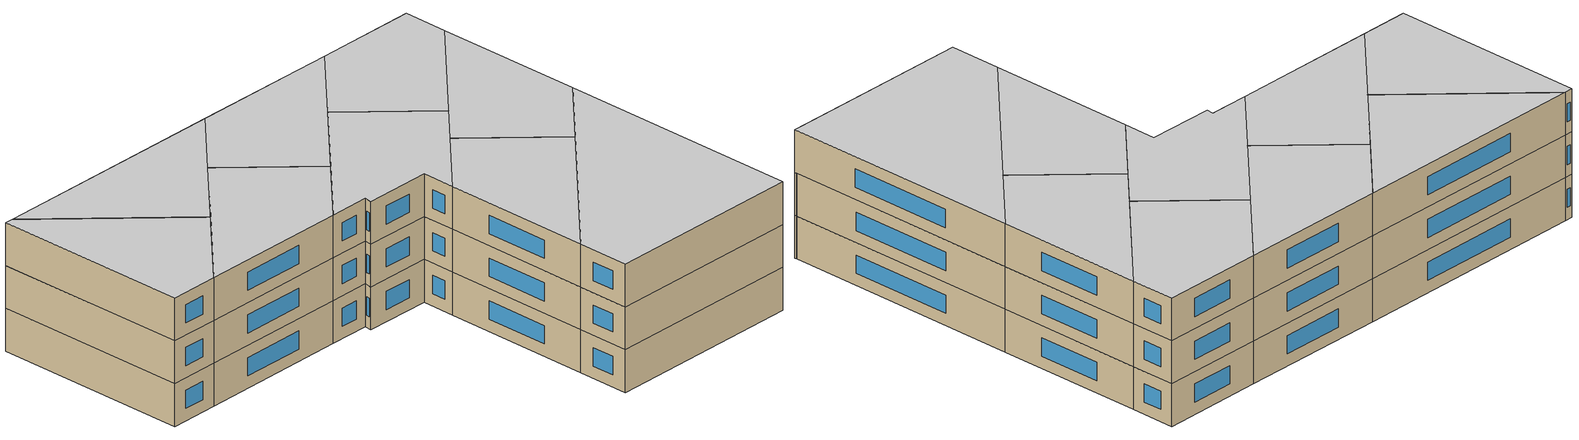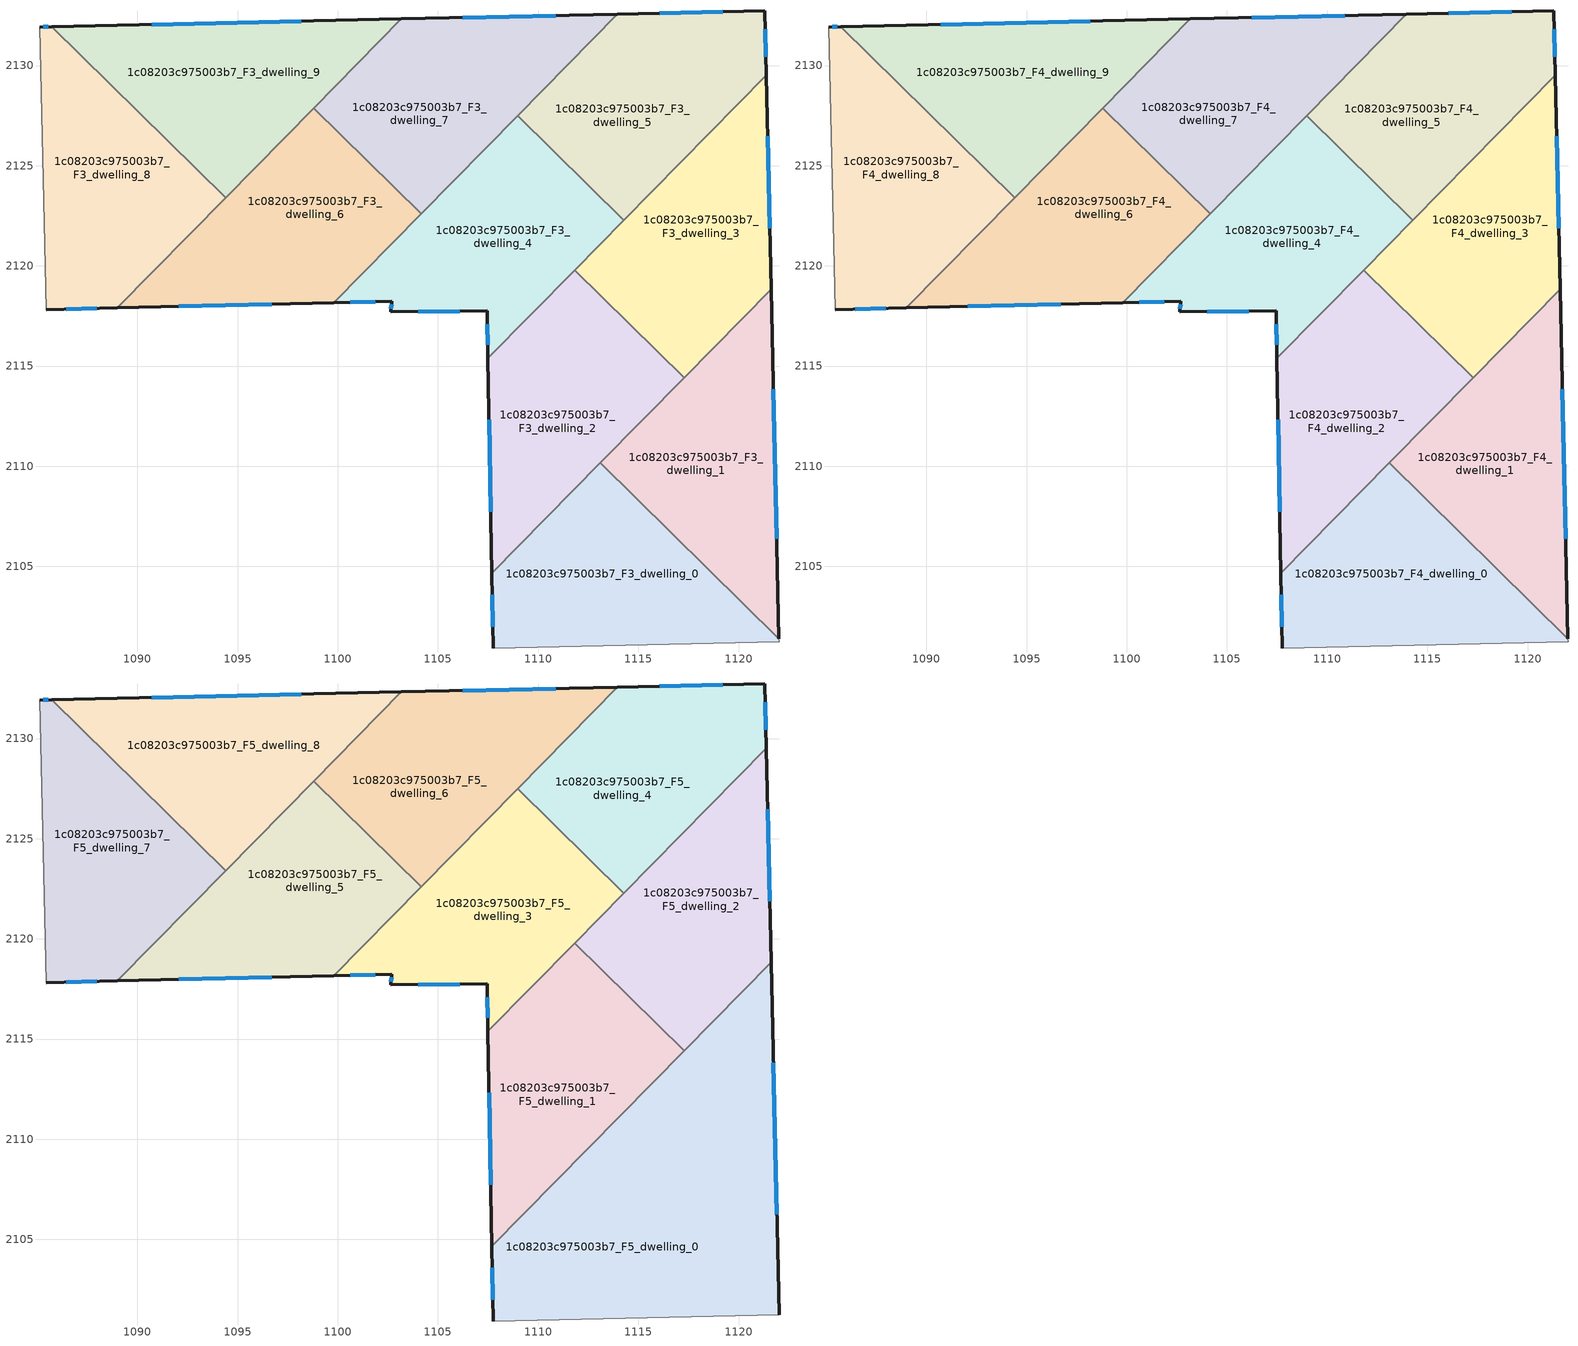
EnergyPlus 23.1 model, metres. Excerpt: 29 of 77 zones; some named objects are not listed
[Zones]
1c08203c975003b7_F3_dwelling_0
 floor to 1c08203c975003b7_F2_dwelling_0 (EU_floor_Construction): 1122.02,2101.4 1122.02,2101.24 1107.77,2100.92 1107.7,2104.67 1113.1,2110.17 z9
 wall outside (EU_wall_Construction): 1107.7,2104.67 1107.77,2100.92 z9:12
 wall adiabatic (EU_wall_Construction): 1107.77,2100.92 1122.02,2101.24 1122.02,2101.4 z9:12
 wall to 1c08203c975003b7_F3_dwelling_1 (EU_wall_Construction): 1122.02,2101.4 1113.1,2110.17 z9:12
 wall to 1c08203c975003b7_F3_dwelling_2 (EU_wall_Construction): 1113.1,2110.17 1107.7,2104.67 z9:12
 window (EU_Window_Construction): 1107.71,2103.6 1107.74,2101.99 z9.86:11.14
1c08203c975003b7_F3_dwelling_1
 floor to 1c08203c975003b7_F2_dwelling_1 (EU_floor_Construction): 1121.63,2118.83 1122.02,2101.4 1113.1,2110.17 z9
 wall outside (EU_wall_Construction): 1122.02,2101.4 1121.63,2118.83 z9:12
 wall to 1c08203c975003b7_F3_dwelling_3 (EU_wall_Construction): 1121.63,2118.83 1117.28,2114.41 z9:12
 wall to 1c08203c975003b7_F3_dwelling_2 (EU_wall_Construction): 1117.28,2114.41 1113.1,2110.16 z9:12
 window (EU_Window_Construction): 1121.91,2106.38 1121.74,2113.85 z9.86:11.14
1c08203c975003b7_F3_dwelling_2
 floor to 1c08203c975003b7_F2_dwelling_2 (EU_floor_Construction): 1117.28,2114.41 1107.7,2104.67 1107.5,2115.39 1111.82,2119.79 z9
 wall outside (EU_wall_Construction): 1107.5,2115.39 1107.7,2104.67 z9:12
 wall to 1c08203c975003b7_F3_dwelling_3 (EU_wall_Construction): 1117.28,2114.41 1111.82,2119.79 z9:12
 wall to 1c08203c975003b7_F3_dwelling_4 (EU_wall_Construction): 1111.82,2119.79 1107.5,2115.39 z9:12
 window (EU_Window_Construction): 1107.55,2112.32 1107.64,2107.73 z9.86:11.14
1c08203c975003b7_F3_dwelling_3
 floor to 1c08203c975003b7_F2_dwelling_3 (EU_floor_Construction): 1121.39,2129.51 1121.63,2118.83 1117.28,2114.41 1111.82,2119.79 z9
 wall outside (EU_wall_Construction): 1121.63,2118.83 1121.39,2129.51 z9:12
 wall to 1c08203c975003b7_F3_dwelling_5 (EU_wall_Construction): 1121.39,2129.51 1114.28,2122.28 z9:12
 wall to 1c08203c975003b7_F3_dwelling_4 (EU_wall_Construction): 1114.28,2122.28 1111.82,2119.79 z9:12
 window (EU_Window_Construction): 1121.56,2121.88 1121.46,2126.46 z9.86:11.14
1c08203c975003b7_F3_dwelling_4
 floor to 1c08203c975003b7_F2_dwelling_4 (EU_floor_Construction): 1114.28,2122.28 1107.5,2115.39 1107.45,2117.77 1102.63,2117.7 1102.7,2118.23 1099.79,2118.16 1108.97,2127.5 z9
 wall outside (EU_wall_Construction): 1099.79,2118.16 1102.7,2118.23 1102.63,2117.7 1107.45,2117.77 1107.5,2115.39 z9:12
 wall to 1c08203c975003b7_F3_dwelling_5 (EU_wall_Construction): 1114.28,2122.28 1108.97,2127.5 z9:12
 wall to 1c08203c975003b7_F3_dwelling_7 (EU_wall_Construction): 1108.97,2127.5 1104.15,2122.6 z9:12
 wall to 1c08203c975003b7_F3_dwelling_6 (EU_wall_Construction): 1104.15,2122.6 1099.79,2118.16 z9:12
 window (EU_Window_Construction): 1107.46,2117.09 1107.48,2116.07 / 1104.01,2117.72 1106.08,2117.75 / 1102.68,2118.08 1102.65,2117.85 / 1100.62,2118.18 1101.87,2118.21 z9.86:11.14
1c08203c975003b7_F3_dwelling_5
 floor to 1c08203c975003b7_F2_dwelling_5 (EU_floor_Construction): 1121.32,2132.72 1121.39,2129.51 1114.28,2122.28 1108.97,2127.5 1113.95,2132.56 z9
 wall outside (EU_wall_Construction): 1121.39,2129.51 1121.32,2132.72 1113.95,2132.56 z9:12
 wall to 1c08203c975003b7_F3_dwelling_7 (EU_wall_Construction): 1113.95,2132.56 1108.97,2127.5 z9:12
 window (EU_Window_Construction): 1119.22,2132.68 1116.06,2132.61 / 1121.37,2130.43 1121.34,2131.81 z9.86:11.14
1c08203c975003b7_F3_dwelling_6
 floor to 1c08203c975003b7_F2_dwelling_6 (EU_floor_Construction): 1104.16,2122.6 1099.79,2118.16 1088.98,2117.91 1098.79,2127.88 z9
 wall outside (EU_wall_Construction): 1088.98,2117.91 1099.79,2118.16 z9:12
 wall to 1c08203c975003b7_F3_dwelling_7 (EU_wall_Construction): 1104.16,2122.6 1098.79,2127.88 z9:12
 wall to 1c08203c975003b7_F3_dwelling_8 (EU_wall_Construction): 1094.4,2123.41 1088.98,2117.91 z9:12
 wall to 1c08203c975003b7_F3_dwelling_9 (EU_wall_Construction): 1098.79,2127.88 1094.4,2123.41 z9:12
 window (EU_Window_Construction): 1092.07,2117.98 1096.7,2118.09 z9.86:11.14
1c08203c975003b7_F3_dwelling_7
 floor to 1c08203c975003b7_F2_dwelling_7 (EU_floor_Construction): 1113.95,2132.56 1104.16,2122.6 1098.79,2127.88 1103.16,2132.32 z9
 wall outside (EU_wall_Construction): 1113.95,2132.56 1103.16,2132.32 z9:12
 wall to 1c08203c975003b7_F3_dwelling_9 (EU_wall_Construction): 1103.16,2132.32 1098.79,2127.88 z9:12
 window (EU_Window_Construction): 1110.87,2132.49 1106.25,2132.39 z9.86:11.14
1c08203c975003b7_F3_dwelling_8
 floor to 1c08203c975003b7_F2_dwelling_8 (EU_floor_Construction): 1094.4,2123.41 1088.98,2117.91 1085.45,2117.82 1085.14,2131.92 1085.73,2131.93 z9
 wall outside (EU_wall_Construction): 1085.45,2117.82 1088.98,2117.91 / 1085.73,2131.93 1085.14,2131.92 z9:12
 wall adiabatic (EU_wall_Construction): 1085.14,2131.92 1085.45,2117.82 z9:12
 wall to 1c08203c975003b7_F3_dwelling_9 (EU_wall_Construction): 1094.4,2123.41 1085.73,2131.93 z9:12
 window (EU_Window_Construction): 1086.46,2117.85 1087.98,2117.88 / 1085.56,2131.93 1085.31,2131.92 z9.86:11.14
1c08203c975003b7_F3_dwelling_9
 floor to 1c08203c975003b7_F2_dwelling_9 (EU_floor_Construction): 1103.16,2132.32 1094.4,2123.41 1085.73,2131.93 z9
 wall outside (EU_wall_Construction): 1103.16,2132.32 1085.73,2131.93 z9:12
 window (EU_Window_Construction): 1098.18,2132.21 1090.71,2132.04 z9.86:11.14
1c08203c975003b7_F4_dwelling_0
 floor to 1c08203c975003b7_F3_dwelling_0 (EU_floor_Construction): 1122.02,2101.4 1122.02,2101.24 1107.77,2100.92 1107.7,2104.67 1113.1,2110.17 z12
 wall outside (EU_wall_Construction): 1107.7,2104.67 1107.77,2100.92 z12:15
 wall adiabatic (EU_wall_Construction): 1107.77,2100.92 1122.02,2101.24 1122.02,2101.4 z12:15
 wall to 1c08203c975003b7_F4_dwelling_1 (EU_wall_Construction): 1122.02,2101.4 1113.1,2110.17 z12:15
 wall to 1c08203c975003b7_F4_dwelling_2 (EU_wall_Construction): 1113.1,2110.17 1107.7,2104.67 z12:15
 window (EU_Window_Construction): 1107.71,2103.6 1107.74,2101.99 z12.86:14.14
1c08203c975003b7_F4_dwelling_1
 floor to 1c08203c975003b7_F3_dwelling_1 (EU_floor_Construction): 1121.63,2118.83 1122.02,2101.4 1113.1,2110.17 z12
 wall outside (EU_wall_Construction): 1122.02,2101.4 1121.63,2118.83 z12:15
 wall to 1c08203c975003b7_F4_dwelling_3 (EU_wall_Construction): 1121.63,2118.83 1117.28,2114.41 z12:15
 wall to 1c08203c975003b7_F4_dwelling_2 (EU_wall_Construction): 1117.28,2114.41 1113.1,2110.16 z12:15
 window (EU_Window_Construction): 1121.91,2106.38 1121.74,2113.85 z12.86:14.14
1c08203c975003b7_F4_dwelling_2
 floor to 1c08203c975003b7_F3_dwelling_2 (EU_floor_Construction): 1117.28,2114.41 1107.7,2104.67 1107.5,2115.39 1111.82,2119.79 z12
 wall outside (EU_wall_Construction): 1107.5,2115.39 1107.7,2104.67 z12:15
 wall to 1c08203c975003b7_F4_dwelling_3 (EU_wall_Construction): 1117.28,2114.41 1111.82,2119.79 z12:15
 wall to 1c08203c975003b7_F4_dwelling_4 (EU_wall_Construction): 1111.82,2119.79 1107.5,2115.39 z12:15
 window (EU_Window_Construction): 1107.55,2112.32 1107.64,2107.73 z12.86:14.14
1c08203c975003b7_F4_dwelling_3
 floor to 1c08203c975003b7_F3_dwelling_3 (EU_floor_Construction): 1121.39,2129.51 1121.63,2118.83 1117.28,2114.41 1111.82,2119.79 z12
 wall outside (EU_wall_Construction): 1121.63,2118.83 1121.39,2129.51 z12:15
 wall to 1c08203c975003b7_F4_dwelling_5 (EU_wall_Construction): 1121.39,2129.51 1114.28,2122.28 z12:15
 wall to 1c08203c975003b7_F4_dwelling_4 (EU_wall_Construction): 1114.28,2122.28 1111.82,2119.79 z12:15
 window (EU_Window_Construction): 1121.56,2121.88 1121.46,2126.46 z12.86:14.14
1c08203c975003b7_F4_dwelling_4
 floor to 1c08203c975003b7_F3_dwelling_4 (EU_floor_Construction): 1114.28,2122.28 1107.5,2115.39 1107.45,2117.77 1102.63,2117.7 1102.7,2118.23 1099.79,2118.16 1108.97,2127.5 z12
 wall outside (EU_wall_Construction): 1099.79,2118.16 1102.7,2118.23 1102.63,2117.7 1107.45,2117.77 1107.5,2115.39 z12:15
 wall to 1c08203c975003b7_F4_dwelling_5 (EU_wall_Construction): 1114.28,2122.28 1108.97,2127.5 z12:15
 wall to 1c08203c975003b7_F4_dwelling_7 (EU_wall_Construction): 1108.97,2127.5 1104.15,2122.6 z12:15
 wall to 1c08203c975003b7_F4_dwelling_6 (EU_wall_Construction): 1104.15,2122.6 1099.79,2118.16 z12:15
 window (EU_Window_Construction): 1107.46,2117.09 1107.48,2116.07 / 1104.01,2117.72 1106.08,2117.75 / 1102.68,2118.08 1102.65,2117.85 / 1100.62,2118.18 1101.87,2118.21 z12.86:14.14
1c08203c975003b7_F4_dwelling_5
 floor to 1c08203c975003b7_F3_dwelling_5 (EU_floor_Construction): 1121.32,2132.72 1121.39,2129.51 1114.28,2122.28 1108.97,2127.5 1113.95,2132.56 z12
 wall outside (EU_wall_Construction): 1121.39,2129.51 1121.32,2132.72 1113.95,2132.56 z12:15
 wall to 1c08203c975003b7_F4_dwelling_7 (EU_wall_Construction): 1113.95,2132.56 1108.97,2127.5 z12:15
 window (EU_Window_Construction): 1119.22,2132.68 1116.06,2132.61 / 1121.37,2130.43 1121.34,2131.81 z12.86:14.14
1c08203c975003b7_F4_dwelling_6
 floor to 1c08203c975003b7_F3_dwelling_6 (EU_floor_Construction): 1104.16,2122.6 1099.79,2118.16 1088.98,2117.91 1098.79,2127.88 z12
 wall outside (EU_wall_Construction): 1088.98,2117.91 1099.79,2118.16 z12:15
 wall to 1c08203c975003b7_F4_dwelling_7 (EU_wall_Construction): 1104.16,2122.6 1098.79,2127.88 z12:15
 wall to 1c08203c975003b7_F4_dwelling_8 (EU_wall_Construction): 1094.4,2123.41 1088.98,2117.91 z12:15
 wall to 1c08203c975003b7_F4_dwelling_9 (EU_wall_Construction): 1098.79,2127.88 1094.4,2123.41 z12:15
 window (EU_Window_Construction): 1092.07,2117.98 1096.7,2118.09 z12.86:14.14
1c08203c975003b7_F4_dwelling_7
 floor to 1c08203c975003b7_F3_dwelling_7 (EU_floor_Construction): 1113.95,2132.56 1104.16,2122.6 1098.79,2127.88 1103.16,2132.32 z12
 wall outside (EU_wall_Construction): 1113.95,2132.56 1103.16,2132.32 z12:15
 wall to 1c08203c975003b7_F4_dwelling_9 (EU_wall_Construction): 1103.16,2132.32 1098.79,2127.88 z12:15
 window (EU_Window_Construction): 1110.87,2132.49 1106.25,2132.39 z12.86:14.14
1c08203c975003b7_F4_dwelling_8
 floor to 1c08203c975003b7_F3_dwelling_8 (EU_floor_Construction): 1094.4,2123.41 1088.98,2117.91 1085.45,2117.82 1085.14,2131.92 1085.73,2131.93 z12
 wall outside (EU_wall_Construction): 1085.45,2117.82 1088.98,2117.91 / 1085.73,2131.93 1085.14,2131.92 z12:15
 wall adiabatic (EU_wall_Construction): 1085.14,2131.92 1085.45,2117.82 z12:15
 wall to 1c08203c975003b7_F4_dwelling_9 (EU_wall_Construction): 1094.4,2123.41 1085.73,2131.93 z12:15
 window (EU_Window_Construction): 1086.46,2117.85 1087.98,2117.88 / 1085.56,2131.93 1085.31,2131.92 z12.86:14.14
1c08203c975003b7_F4_dwelling_9
 floor to 1c08203c975003b7_F3_dwelling_9 (EU_floor_Construction): 1103.16,2132.32 1094.4,2123.41 1085.73,2131.93 z12
 wall outside (EU_wall_Construction): 1103.16,2132.32 1085.73,2131.93 z12:15
 window (EU_Window_Construction): 1098.18,2132.21 1090.71,2132.04 z12.86:14.14
1c08203c975003b7_F5_dwelling_0
 floor to 1c08203c975003b7_F4_dwelling_0 (EU_floor_Construction): 1122.02,2101.4 1122.02,2101.24 1107.77,2100.92 1107.7,2104.67 1113.1,2110.16 z15
 floor to 1c08203c975003b7_F4_dwelling_1 (EU_floor_Construction): 1121.63,2118.83 1122.02,2101.4 1113.1,2110.16 z15
 wall outside (EU_wall_Construction): 1107.7,2104.67 1107.77,2100.92 / 1122.02,2101.24 1121.63,2118.83 z15:18
 wall adiabatic (EU_wall_Construction): 1107.77,2100.92 1122.02,2101.24 z15:18
 wall to 1c08203c975003b7_F5_dwelling_1 (EU_wall_Construction): 1117.28,2114.41 1107.7,2104.67 z15:18
 wall to 1c08203c975003b7_F5_dwelling_2 (EU_wall_Construction): 1121.63,2118.83 1117.28,2114.41 z15:18
 window (EU_Window_Construction): 1107.71,2103.6 1107.74,2101.99 / 1121.91,2106.27 1121.74,2113.81 z15.86:17.14
 ceiling to 1c08203c975003b7_F6_dwelling_0 (EU_floor_Construction): 1122.02,2101.24 1121.63,2118.83 1107.7,2104.67 1107.77,2100.92 z18
1c08203c975003b7_F5_dwelling_1
 floor to 1c08203c975003b7_F4_dwelling_2 (EU_floor_Construction): 1117.28,2114.41 1107.7,2104.67 1107.5,2115.39 1111.82,2119.79 z15
 wall outside (EU_wall_Construction): 1107.5,2115.39 1107.7,2104.67 z15:18
 wall to 1c08203c975003b7_F5_dwelling_2 (EU_wall_Construction): 1117.28,2114.41 1111.82,2119.79 z15:18
 wall to 1c08203c975003b7_F5_dwelling_3 (EU_wall_Construction): 1111.82,2119.79 1107.5,2115.39 z15:18
 window (EU_Window_Construction): 1107.55,2112.32 1107.64,2107.73 z15.86:17.14
 ceiling to 1c08203c975003b7_F6_dwelling_1 (EU_floor_Construction): 1107.7,2104.67 1117.28,2114.41 1111.82,2119.79 1107.5,2115.39 z18
1c08203c975003b7_F5_dwelling_2
 floor to 1c08203c975003b7_F4_dwelling_3 (EU_floor_Construction): 1121.39,2129.51 1121.63,2118.83 1117.28,2114.41 1111.82,2119.79 z15
 wall outside (EU_wall_Construction): 1121.63,2118.83 1121.39,2129.51 z15:18
 wall to 1c08203c975003b7_F5_dwelling_4 (EU_wall_Construction): 1121.39,2129.51 1114.28,2122.28 z15:18
 wall to 1c08203c975003b7_F5_dwelling_3 (EU_wall_Construction): 1114.28,2122.28 1111.82,2119.79 z15:18
 window (EU_Window_Construction): 1121.56,2121.88 1121.46,2126.46 z15.86:17.14
 ceiling to 1c08203c975003b7_F6_dwelling_2 (EU_floor_Construction): 1117.28,2114.41 1121.63,2118.83 1121.39,2129.51 1111.82,2119.79 z18
1c08203c975003b7_F5_dwelling_3
 floor to 1c08203c975003b7_F4_dwelling_4 (EU_floor_Construction): 1114.28,2122.28 1107.5,2115.39 1107.45,2117.77 1102.63,2117.7 1102.7,2118.23 1099.79,2118.16 1108.97,2127.5 z15
 wall outside (EU_wall_Construction): 1099.79,2118.16 1102.7,2118.23 1102.63,2117.7 1107.45,2117.77 1107.5,2115.39 z15:18
 wall to 1c08203c975003b7_F5_dwelling_4 (EU_wall_Construction): 1114.28,2122.28 1108.97,2127.5 z15:18
 wall to 1c08203c975003b7_F5_dwelling_6 (EU_wall_Construction): 1108.97,2127.5 1104.15,2122.6 z15:18
 wall to 1c08203c975003b7_F5_dwelling_5 (EU_wall_Construction): 1104.15,2122.6 1099.79,2118.16 z15:18
 window (EU_Window_Construction): 1107.46,2117.09 1107.48,2116.07 / 1104.01,2117.72 1106.08,2117.75 / 1102.68,2118.08 1102.65,2117.85 / 1100.62,2118.18 1101.87,2118.21 z15.86:17.14
 ceiling to 1c08203c975003b7_F6_dwelling_3 (EU_floor_Construction): 1107.5,2115.39 1114.28,2122.28 1108.97,2127.5 1099.79,2118.16 1102.7,2118.23 1102.63,2117.7 1107.45,2117.77 z18
1c08203c975003b7_F5_dwelling_4
 floor to 1c08203c975003b7_F4_dwelling_5 (EU_floor_Construction): 1121.32,2132.72 1121.39,2129.51 1114.28,2122.28 1108.97,2127.5 1113.95,2132.56 z15
 wall outside (EU_wall_Construction): 1121.39,2129.51 1121.32,2132.72 1113.95,2132.56 z15:18
 wall to 1c08203c975003b7_F5_dwelling_6 (EU_wall_Construction): 1113.95,2132.56 1108.97,2127.5 z15:18
 window (EU_Window_Construction): 1119.22,2132.68 1116.06,2132.61 / 1121.37,2130.43 1121.34,2131.81 z15.86:17.14
 ceiling to 1c08203c975003b7_F6_dwelling_4 (EU_floor_Construction): 1114.28,2122.28 1121.39,2129.51 1121.32,2132.72 1113.95,2132.56 1108.97,2127.5 z18
1c08203c975003b7_F5_dwelling_5
 floor to 1c08203c975003b7_F4_dwelling_6 (EU_floor_Construction): 1104.16,2122.6 1099.79,2118.16 1088.98,2117.91 1098.79,2127.88 z15
 wall outside (EU_wall_Construction): 1088.98,2117.91 1099.79,2118.16 z15:18
 wall to 1c08203c975003b7_F5_dwelling_6 (EU_wall_Construction): 1104.16,2122.6 1098.79,2127.88 z15:18
 wall to 1c08203c975003b7_F5_dwelling_7 (EU_wall_Construction): 1094.4,2123.41 1088.98,2117.91 z15:18
 wall to 1c08203c975003b7_F5_dwelling_8 (EU_wall_Construction): 1098.79,2127.88 1094.4,2123.41 z15:18
 window (EU_Window_Construction): 1092.07,2117.98 1096.7,2118.09 z15.86:17.14
 ceiling to 1c08203c975003b7_F6_dwelling_5 (EU_floor_Construction): 1099.79,2118.16 1104.16,2122.6 1098.79,2127.88 1088.98,2117.91 z18
1c08203c975003b7_F5_dwelling_6
 floor to 1c08203c975003b7_F4_dwelling_7 (EU_floor_Construction): 1113.95,2132.56 1104.16,2122.6 1098.79,2127.88 1103.16,2132.32 z15
 wall outside (EU_wall_Construction): 1113.95,2132.56 1103.16,2132.32 z15:18
 wall to 1c08203c975003b7_F5_dwelling_8 (EU_wall_Construction): 1103.16,2132.32 1098.79,2127.88 z15:18
 window (EU_Window_Construction): 1110.87,2132.49 1106.25,2132.39 z15.86:17.14
 ceiling to 1c08203c975003b7_F6_dwelling_6 (EU_floor_Construction): 1104.16,2122.6 1113.95,2132.56 1103.16,2132.32 1098.79,2127.88 z18
1c08203c975003b7_F5_dwelling_7
 floor to 1c08203c975003b7_F4_dwelling_8 (EU_floor_Construction): 1094.4,2123.41 1088.98,2117.91 1085.45,2117.82 1085.14,2131.92 1085.73,2131.93 z15
 wall outside (EU_wall_Construction): 1085.45,2117.82 1088.98,2117.91 / 1085.73,2131.93 1085.14,2131.92 z15:18
 wall adiabatic (EU_wall_Construction): 1085.14,2131.92 1085.45,2117.82 z15:18
 wall to 1c08203c975003b7_F5_dwelling_8 (EU_wall_Construction): 1094.4,2123.41 1085.73,2131.93 z15:18
 window (EU_Window_Construction): 1086.46,2117.85 1087.98,2117.88 / 1085.56,2131.93 1085.31,2131.92 z15.86:17.14
 ceiling to 1c08203c975003b7_F6_dwelling_7 (EU_floor_Construction): 1088.98,2117.91 1094.4,2123.41 1085.73,2131.93 1085.14,2131.92 1085.45,2117.82 z18
1c08203c975003b7_F5_dwelling_8
 floor to 1c08203c975003b7_F4_dwelling_9 (EU_floor_Construction): 1103.16,2132.32 1094.4,2123.41 1085.73,2131.93 z15
 wall outside (EU_wall_Construction): 1103.16,2132.32 1085.73,2131.93 z15:18
 window (EU_Window_Construction): 1098.18,2132.21 1090.71,2132.04 z15.86:17.14
 ceiling to 1c08203c975003b7_F6_dwelling_8 (EU_floor_Construction): 1094.4,2123.41 1103.16,2132.32 1085.73,2131.93 z18
[Building]
EU S2 Campaign: North Axis=0; Terrain=City; Solar Distribution=FullExterior
[Site:Location]
Helsinki-Vantaa.AP: Latitude=60.317; Longitude=24.963; Time Zone=2; Elevation=54.6
[SizingPeriod:WeatherFileDays]
AnnualSizingPeriod: Begin Month=1; Begin Day of Month=1; End Month=12; End Day of Month=31; Day of Week for Start Day=Monday; Use Weather File Daylight Saving Period=No; Use Weather File Rain and Snow Indicators=No
[MATERIAL]
EU_InternalMass_Material: Roughness=MediumRough; Thickness=0.1; Conductivity=1; Density=1800; Specific Heat=900; Thermal Absorptance=0.9; Solar Absorptance=0.7; Visible Absorptance=0.7
[MATERIAL:NOMASS] Roughness=MediumRough; Thermal Absorptance=0.9; Solar Absorptance=0.7; Visible Absorptance=0.7
Name | Thermal Resistance
EU_wall_NoMass | 1.10183
EU_floor_NoMass | 1.70606
[WINDOWMATERIAL:SIMPLEGLAZINGSYSTEM]
EU_Window_SimpleGlazing: UFactor=3.11035; Solar Heat Gain Coefficient=0.8; Visible Transmittance=0.8
[CONSTRUCTION]
EU_wall_Construction: EU_wall_NoMass
EU_floor_Construction: EU_floor_NoMass
EU_Window_Construction: EU_Window_SimpleGlazing
EU_InternalMass_Construction: EU_InternalMass_Material
[ZONE] Type=1; Multiplier=1; Ceiling Height=autocalculate; Floor Area=autocalculate; Part of Total Floor Area=Yes
Name | Volume
1c08203c975003b7_F3_dwelling_0; 1c08203c975003b7_F4_dwelling_0 | 228.056
1c08203c975003b7_F5_dwelling_0 | 456.058
1c08203c975003b7_F3_dwelling_1; 1c08203c975003b7_F4_dwelling_1; 1c08203c975003b7_F5_dwelling_2; 1c08203c975003b7_F3_dwelling_3; 1c08203c975003b7_F4_dwelling_3 | 228.021
1c08203c975003b7_F5_dwelling_1; 1c08203c975003b7_F3_dwelling_2; 1c08203c975003b7_F4_dwelling_2 | 228.023
1c08203c975003b7_F5_dwelling_3; 1c08203c975003b7_F3_dwelling_4; 1c08203c975003b7_F4_dwelling_4 | 228.004
1c08203c975003b7_F5_dwelling_4; 1c08203c975003b7_F3_dwelling_5; 1c08203c975003b7_F4_dwelling_5 | 228.006
1c08203c975003b7_F5_dwelling_5; 1c08203c975003b7_F3_dwelling_6; 1c08203c975003b7_F4_dwelling_6 | 228.03
1c08203c975003b7_F5_dwelling_6; 1c08203c975003b7_F3_dwelling_7; 1c08203c975003b7_F4_dwelling_7 | 228.051
1c08203c975003b7_F5_dwelling_7; 1c08203c975003b7_F3_dwelling_8; 1c08203c975003b7_F4_dwelling_8 | 227.993
1c08203c975003b7_F5_dwelling_8; 1c08203c975003b7_F3_dwelling_9; 1c08203c975003b7_F4_dwelling_9 | 228.034
[INTERNALMASS] Construction=EU_InternalMass_Construction
Name | Zone or ZoneList | Surface Area
1c08203c975003b7_F3_dwelling_0_EU_InternalMass | 1c08203c975003b7_F3_dwelling_0 | 76.0185
1c08203c975003b7_F3_dwelling_1_EU_InternalMass | 1c08203c975003b7_F3_dwelling_1 | 76.0068
1c08203c975003b7_F3_dwelling_2_EU_InternalMass | 1c08203c975003b7_F3_dwelling_2 | 76.0076
1c08203c975003b7_F3_dwelling_3_EU_InternalMass | 1c08203c975003b7_F3_dwelling_3 | 76.0073
1c08203c975003b7_F3_dwelling_4_EU_InternalMass | 1c08203c975003b7_F3_dwelling_4 | 76.0009
1c08203c975003b7_F3_dwelling_5_EU_InternalMass | 1c08203c975003b7_F3_dwelling_5 | 76.0022
1c08203c975003b7_F3_dwelling_6_EU_InternalMass | 1c08203c975003b7_F3_dwelling_6 | 76.0102
1c08203c975003b7_F3_dwelling_7_EU_InternalMass | 1c08203c975003b7_F3_dwelling_7 | 76.0167
1c08203c975003b7_F3_dwelling_8_EU_InternalMass | 1c08203c975003b7_F3_dwelling_8 | 75.9974
1c08203c975003b7_F3_dwelling_9_EU_InternalMass | 1c08203c975003b7_F3_dwelling_9 | 76.0113
1c08203c975003b7_F4_dwelling_0_EU_InternalMass | 1c08203c975003b7_F4_dwelling_0 | 76.0185
1c08203c975003b7_F4_dwelling_1_EU_InternalMass | 1c08203c975003b7_F4_dwelling_1 | 76.0068
1c08203c975003b7_F4_dwelling_2_EU_InternalMass | 1c08203c975003b7_F4_dwelling_2 | 76.0076
1c08203c975003b7_F4_dwelling_3_EU_InternalMass | 1c08203c975003b7_F4_dwelling_3 | 76.0073
1c08203c975003b7_F4_dwelling_4_EU_InternalMass | 1c08203c975003b7_F4_dwelling_4 | 76.0009
1c08203c975003b7_F4_dwelling_5_EU_InternalMass | 1c08203c975003b7_F4_dwelling_5 | 76.0022
1c08203c975003b7_F4_dwelling_6_EU_InternalMass | 1c08203c975003b7_F4_dwelling_6 | 76.0102
1c08203c975003b7_F4_dwelling_7_EU_InternalMass | 1c08203c975003b7_F4_dwelling_7 | 76.0167
1c08203c975003b7_F4_dwelling_8_EU_InternalMass | 1c08203c975003b7_F4_dwelling_8 | 75.9974
1c08203c975003b7_F4_dwelling_9_EU_InternalMass | 1c08203c975003b7_F4_dwelling_9 | 76.0113
1c08203c975003b7_F5_dwelling_0_EU_InternalMass | 1c08203c975003b7_F5_dwelling_0 | 152.019
1c08203c975003b7_F5_dwelling_1_EU_InternalMass | 1c08203c975003b7_F5_dwelling_1 | 76.0076
1c08203c975003b7_F5_dwelling_2_EU_InternalMass | 1c08203c975003b7_F5_dwelling_2 | 76.0073
1c08203c975003b7_F5_dwelling_3_EU_InternalMass | 1c08203c975003b7_F5_dwelling_3 | 76.0009
1c08203c975003b7_F5_dwelling_4_EU_InternalMass | 1c08203c975003b7_F5_dwelling_4 | 76.0022
1c08203c975003b7_F5_dwelling_5_EU_InternalMass | 1c08203c975003b7_F5_dwelling_5 | 76.0102
1c08203c975003b7_F5_dwelling_6_EU_InternalMass | 1c08203c975003b7_F5_dwelling_6 | 76.0167
1c08203c975003b7_F5_dwelling_7_EU_InternalMass | 1c08203c975003b7_F5_dwelling_7 | 75.9974
1c08203c975003b7_F5_dwelling_8_EU_InternalMass | 1c08203c975003b7_F5_dwelling_8 | 76.0113
[OTHEREQUIPMENT] Fuel Type=Electricity; Design Level Calculation Method=Watts/Area; Power per Zone Floor Area=1; Fraction Latent=0; Fraction Radiant=0; Fraction Lost=0; Carbon Dioxide Generation Rate=0; EndUse Subcategory=EU_Step8_InternalGains
Name | Zone or ZoneList or Space or SpaceList | Schedule
EU_Step8_InternalGain_1c08203c975003b7_F3_dwelling_0_f000 | 1c08203c975003b7_F3_dwelling_0 | EU_Step8_GainSchedule_1c08203c975003b7_F3_dwelling_0_f000
EU_Step8_InternalGain_1c08203c975003b7_F3_dwelling_1_f000 | 1c08203c975003b7_F3_dwelling_1 | EU_Step8_GainSchedule_1c08203c975003b7_F3_dwelling_1_f000
EU_Step8_InternalGain_1c08203c975003b7_F3_dwelling_2_f000 | 1c08203c975003b7_F3_dwelling_2 | EU_Step8_GainSchedule_1c08203c975003b7_F3_dwelling_2_f000
EU_Step8_InternalGain_1c08203c975003b7_F3_dwelling_3_f000 | 1c08203c975003b7_F3_dwelling_3 | EU_Step8_GainSchedule_1c08203c975003b7_F3_dwelling_3_f000
EU_Step8_InternalGain_1c08203c975003b7_F3_dwelling_4_f000 | 1c08203c975003b7_F3_dwelling_4 | EU_Step8_GainSchedule_1c08203c975003b7_F3_dwelling_4_f000
EU_Step8_InternalGain_1c08203c975003b7_F3_dwelling_5_f000 | 1c08203c975003b7_F3_dwelling_5 | EU_Step8_GainSchedule_1c08203c975003b7_F3_dwelling_5_f000
EU_Step8_InternalGain_1c08203c975003b7_F3_dwelling_6_f000 | 1c08203c975003b7_F3_dwelling_6 | EU_Step8_GainSchedule_1c08203c975003b7_F3_dwelling_6_f000
EU_Step8_InternalGain_1c08203c975003b7_F3_dwelling_7_f000 | 1c08203c975003b7_F3_dwelling_7 | EU_Step8_GainSchedule_1c08203c975003b7_F3_dwelling_7_f000
EU_Step8_InternalGain_1c08203c975003b7_F3_dwelling_8_f000 | 1c08203c975003b7_F3_dwelling_8 | EU_Step8_GainSchedule_1c08203c975003b7_F3_dwelling_8_f000
EU_Step8_InternalGain_1c08203c975003b7_F3_dwelling_9_f000 | 1c08203c975003b7_F3_dwelling_9 | EU_Step8_GainSchedule_1c08203c975003b7_F3_dwelling_9_f000
EU_Step8_InternalGain_1c08203c975003b7_F4_dwelling_0_f000 | 1c08203c975003b7_F4_dwelling_0 | EU_Step8_GainSchedule_1c08203c975003b7_F4_dwelling_0_f000
EU_Step8_InternalGain_1c08203c975003b7_F4_dwelling_1_f000 | 1c08203c975003b7_F4_dwelling_1 | EU_Step8_GainSchedule_1c08203c975003b7_F4_dwelling_1_f000
EU_Step8_InternalGain_1c08203c975003b7_F4_dwelling_2_f000 | 1c08203c975003b7_F4_dwelling_2 | EU_Step8_GainSchedule_1c08203c975003b7_F4_dwelling_2_f000
EU_Step8_InternalGain_1c08203c975003b7_F4_dwelling_3_f000 | 1c08203c975003b7_F4_dwelling_3 | EU_Step8_GainSchedule_1c08203c975003b7_F4_dwelling_3_f000
EU_Step8_InternalGain_1c08203c975003b7_F4_dwelling_4_f000 | 1c08203c975003b7_F4_dwelling_4 | EU_Step8_GainSchedule_1c08203c975003b7_F4_dwelling_4_f000
EU_Step8_InternalGain_1c08203c975003b7_F4_dwelling_5_f000 | 1c08203c975003b7_F4_dwelling_5 | EU_Step8_GainSchedule_1c08203c975003b7_F4_dwelling_5_f000
EU_Step8_InternalGain_1c08203c975003b7_F4_dwelling_6_f000 | 1c08203c975003b7_F4_dwelling_6 | EU_Step8_GainSchedule_1c08203c975003b7_F4_dwelling_6_f000
EU_Step8_InternalGain_1c08203c975003b7_F4_dwelling_7_f000 | 1c08203c975003b7_F4_dwelling_7 | EU_Step8_GainSchedule_1c08203c975003b7_F4_dwelling_7_f000
EU_Step8_InternalGain_1c08203c975003b7_F4_dwelling_8_f000 | 1c08203c975003b7_F4_dwelling_8 | EU_Step8_GainSchedule_1c08203c975003b7_F4_dwelling_8_f000
EU_Step8_InternalGain_1c08203c975003b7_F4_dwelling_9_f000 | 1c08203c975003b7_F4_dwelling_9 | EU_Step8_GainSchedule_1c08203c975003b7_F4_dwelling_9_f000
EU_Step8_InternalGain_1c08203c975003b7_F5_dwelling_0_f000 | 1c08203c975003b7_F5_dwelling_0 | EU_Step8_GainSchedule_1c08203c975003b7_F5_dwelling_0_f000
EU_Step8_InternalGain_1c08203c975003b7_F5_dwelling_1_f000 | 1c08203c975003b7_F5_dwelling_1 | EU_Step8_GainSchedule_1c08203c975003b7_F5_dwelling_1_f000
EU_Step8_InternalGain_1c08203c975003b7_F5_dwelling_2_f000 | 1c08203c975003b7_F5_dwelling_2 | EU_Step8_GainSchedule_1c08203c975003b7_F5_dwelling_2_f000
EU_Step8_InternalGain_1c08203c975003b7_F5_dwelling_3_f000 | 1c08203c975003b7_F5_dwelling_3 | EU_Step8_GainSchedule_1c08203c975003b7_F5_dwelling_3_f000
EU_Step8_InternalGain_1c08203c975003b7_F5_dwelling_4_f000 | 1c08203c975003b7_F5_dwelling_4 | EU_Step8_GainSchedule_1c08203c975003b7_F5_dwelling_4_f000
EU_Step8_InternalGain_1c08203c975003b7_F5_dwelling_5_f000 | 1c08203c975003b7_F5_dwelling_5 | EU_Step8_GainSchedule_1c08203c975003b7_F5_dwelling_5_f000
EU_Step8_InternalGain_1c08203c975003b7_F5_dwelling_6_f000 | 1c08203c975003b7_F5_dwelling_6 | EU_Step8_GainSchedule_1c08203c975003b7_F5_dwelling_6_f000
EU_Step8_InternalGain_1c08203c975003b7_F5_dwelling_7_f000 | 1c08203c975003b7_F5_dwelling_7 | EU_Step8_GainSchedule_1c08203c975003b7_F5_dwelling_7_f000
EU_Step8_InternalGain_1c08203c975003b7_F5_dwelling_8_f000 | 1c08203c975003b7_F5_dwelling_8 | EU_Step8_GainSchedule_1c08203c975003b7_F5_dwelling_8_f000
[ZONEVENTILATION:DESIGNFLOWRATE] Schedule=EU_AlwaysOn; Design Flow Rate Calculation Method=AirChanges/Hour; Air Changes per Hour=0.756316; Ventilation Type=Natural; Fan Pressure Rise=0; Fan Total Efficiency=1; Constant Term Coefficient=1; Temperature Term Coefficient=0; Velocity Term Coefficient=0; Velocity Squared Term Coefficient=0; Minimum Indoor Temperature=-100; Maximum Indoor Temperature=100; Delta Temperature=-100; Minimum Outdoor Temperature=-100; Maximum Outdoor Temperature=100; Maximum Wind Speed=40
Name | Zone or ZoneList or Space or SpaceList
EU_ConstantAir_1c08203c975003b7_F3_dwelling_0 | 1c08203c975003b7_F3_dwelling_0
EU_ConstantAir_1c08203c975003b7_F3_dwelling_1 | 1c08203c975003b7_F3_dwelling_1
EU_ConstantAir_1c08203c975003b7_F3_dwelling_2 | 1c08203c975003b7_F3_dwelling_2
EU_ConstantAir_1c08203c975003b7_F3_dwelling_3 | 1c08203c975003b7_F3_dwelling_3
EU_ConstantAir_1c08203c975003b7_F3_dwelling_4 | 1c08203c975003b7_F3_dwelling_4
EU_ConstantAir_1c08203c975003b7_F3_dwelling_5 | 1c08203c975003b7_F3_dwelling_5
EU_ConstantAir_1c08203c975003b7_F3_dwelling_6 | 1c08203c975003b7_F3_dwelling_6
EU_ConstantAir_1c08203c975003b7_F3_dwelling_7 | 1c08203c975003b7_F3_dwelling_7
EU_ConstantAir_1c08203c975003b7_F3_dwelling_8 | 1c08203c975003b7_F3_dwelling_8
EU_ConstantAir_1c08203c975003b7_F3_dwelling_9 | 1c08203c975003b7_F3_dwelling_9
EU_ConstantAir_1c08203c975003b7_F4_dwelling_0 | 1c08203c975003b7_F4_dwelling_0
EU_ConstantAir_1c08203c975003b7_F4_dwelling_1 | 1c08203c975003b7_F4_dwelling_1
EU_ConstantAir_1c08203c975003b7_F4_dwelling_2 | 1c08203c975003b7_F4_dwelling_2
EU_ConstantAir_1c08203c975003b7_F4_dwelling_3 | 1c08203c975003b7_F4_dwelling_3
EU_ConstantAir_1c08203c975003b7_F4_dwelling_4 | 1c08203c975003b7_F4_dwelling_4
EU_ConstantAir_1c08203c975003b7_F4_dwelling_5 | 1c08203c975003b7_F4_dwelling_5
EU_ConstantAir_1c08203c975003b7_F4_dwelling_6 | 1c08203c975003b7_F4_dwelling_6
EU_ConstantAir_1c08203c975003b7_F4_dwelling_7 | 1c08203c975003b7_F4_dwelling_7
EU_ConstantAir_1c08203c975003b7_F4_dwelling_8 | 1c08203c975003b7_F4_dwelling_8
EU_ConstantAir_1c08203c975003b7_F4_dwelling_9 | 1c08203c975003b7_F4_dwelling_9
EU_ConstantAir_1c08203c975003b7_F5_dwelling_0 | 1c08203c975003b7_F5_dwelling_0
EU_ConstantAir_1c08203c975003b7_F5_dwelling_1 | 1c08203c975003b7_F5_dwelling_1
EU_ConstantAir_1c08203c975003b7_F5_dwelling_2 | 1c08203c975003b7_F5_dwelling_2
EU_ConstantAir_1c08203c975003b7_F5_dwelling_3 | 1c08203c975003b7_F5_dwelling_3
EU_ConstantAir_1c08203c975003b7_F5_dwelling_4 | 1c08203c975003b7_F5_dwelling_4
EU_ConstantAir_1c08203c975003b7_F5_dwelling_5 | 1c08203c975003b7_F5_dwelling_5
EU_ConstantAir_1c08203c975003b7_F5_dwelling_6 | 1c08203c975003b7_F5_dwelling_6
EU_ConstantAir_1c08203c975003b7_F5_dwelling_7 | 1c08203c975003b7_F5_dwelling_7
EU_ConstantAir_1c08203c975003b7_F5_dwelling_8 | 1c08203c975003b7_F5_dwelling_8
[HVACTEMPLATE:THERMOSTAT] Constant Heating Setpoint=20; Constant Cooling Setpoint=50
EU_HeatOnly_1c08203c975003b7_F4_dwelling_2; EU_HeatOnly_1c08203c975003b7_F4_dwelling_3; EU_HeatOnly_1c08203c975003b7_F4_dwelling_4; EU_HeatOnly_1c08203c975003b7_F4_dwelling_5; EU_HeatOnly_1c08203c975003b7_F4_dwelling_6; EU_HeatOnly_1c08203c975003b7_F4_dwelling_7; EU_HeatOnly_1c08203c975003b7_F4_dwelling_8; EU_HeatOnly_1c08203c975003b7_F4_dwelling_9; EU_HeatOnly_1c08203c975003b7_F5_dwelling_0; EU_HeatOnly_1c08203c975003b7_F5_dwelling_1; EU_HeatOnly_1c08203c975003b7_F5_dwelling_2; EU_HeatOnly_1c08203c975003b7_F5_dwelling_3; EU_HeatOnly_1c08203c975003b7_F5_dwelling_4; EU_HeatOnly_1c08203c975003b7_F5_dwelling_5; EU_HeatOnly_1c08203c975003b7_F5_dwelling_6; EU_HeatOnly_1c08203c975003b7_F5_dwelling_7; EU_HeatOnly_1c08203c975003b7_F5_dwelling_8; EU_HeatOnly_1c08203c975003b7_F6_dwelling_0; EU_HeatOnly_1c08203c975003b7_F6_dwelling_1; EU_HeatOnly_1c08203c975003b7_F6_dwelling_2; EU_HeatOnly_1c08203c975003b7_F6_dwelling_3; EU_HeatOnly_1c08203c975003b7_F6_dwelling_4; EU_HeatOnly_1c08203c975003b7_F6_dwelling_5; EU_HeatOnly_1c08203c975003b7_F6_dwelling_6; EU_HeatOnly_1c08203c975003b7_F6_dwelling_7; EU_HeatOnly_1c08203c975003b7_F6_dwelling_8; EU_HeatOnly_1c08203c975003b7_F7_dwelling_0; EU_HeatOnly_1c08203c975003b7_F7_dwelling_1; EU_HeatOnly_1c08203c975003b7_F7_dwelling_2; EU_HeatOnly_1c08203c975003b7_F7_dwelling_3; EU_HeatOnly_1c08203c975003b7_F7_dwelling_4; EU_HeatOnly_1c08203c975003b7_F7_dwelling_5; EU_HeatOnly_1c08203c975003b7_F7_dwelling_6; EU_HeatOnly_1c08203c975003b7_F7_dwelling_7; EU_HeatOnly_1c08203c975003b7_F7_dwelling_8
[HVACTEMPLATE:ZONE:IDEALLOADSAIRSYSTEM] System Availability Schedule=EU_AlwaysOn; Maximum Heating Supply Air Temperature=50; Minimum Cooling Supply Air Temperature=13; Maximum Heating Supply Air Humidity Ratio=0.0156; Minimum Cooling Supply Air Humidity Ratio=0.0077; Heating Limit=NoLimit; Cooling Limit=NoLimit; Heating Availability Schedule=EU_AlwaysOn; Cooling Availability Schedule=EU_CoolingOff; Dehumidification Control Type=ConstantSensibleHeatRatio; Cooling Sensible Heat Ratio=0.7; Dehumidification Setpoint=60; Humidification Control Type=None; Humidification Setpoint=30; Outdoor Air Method=None; Outdoor Air Flow Rate per Person=0.00944; Outdoor Air Flow Rate per Zone Floor Area=0; Outdoor Air Flow Rate per Zone=0; Demand Controlled Ventilation Type=None; Outdoor Air Economizer Type=NoEconomizer; Heat Recovery Type=None; Sensible Heat Recovery Effectiveness=0.7; Latent Heat Recovery Effectiveness=0.65
Name | Template Thermostat
1c08203c975003b7_F3_dwelling_0 | EU_HeatOnly_1c08203c975003b7_F3_dwelling_0
1c08203c975003b7_F3_dwelling_1 | EU_HeatOnly_1c08203c975003b7_F3_dwelling_1
1c08203c975003b7_F3_dwelling_2 | EU_HeatOnly_1c08203c975003b7_F3_dwelling_2
1c08203c975003b7_F3_dwelling_3 | EU_HeatOnly_1c08203c975003b7_F3_dwelling_3
1c08203c975003b7_F3_dwelling_4 | EU_HeatOnly_1c08203c975003b7_F3_dwelling_4
1c08203c975003b7_F3_dwelling_5 | EU_HeatOnly_1c08203c975003b7_F3_dwelling_5
1c08203c975003b7_F3_dwelling_6 | EU_HeatOnly_1c08203c975003b7_F3_dwelling_6
1c08203c975003b7_F3_dwelling_7 | EU_HeatOnly_1c08203c975003b7_F3_dwelling_7
1c08203c975003b7_F3_dwelling_8 | EU_HeatOnly_1c08203c975003b7_F3_dwelling_8
1c08203c975003b7_F3_dwelling_9 | EU_HeatOnly_1c08203c975003b7_F3_dwelling_9
1c08203c975003b7_F4_dwelling_0 | EU_HeatOnly_1c08203c975003b7_F4_dwelling_0
1c08203c975003b7_F4_dwelling_1 | EU_HeatOnly_1c08203c975003b7_F4_dwelling_1
1c08203c975003b7_F4_dwelling_2 | EU_HeatOnly_1c08203c975003b7_F4_dwelling_2
1c08203c975003b7_F4_dwelling_3 | EU_HeatOnly_1c08203c975003b7_F4_dwelling_3
1c08203c975003b7_F4_dwelling_4 | EU_HeatOnly_1c08203c975003b7_F4_dwelling_4
1c08203c975003b7_F4_dwelling_5 | EU_HeatOnly_1c08203c975003b7_F4_dwelling_5
1c08203c975003b7_F4_dwelling_6 | EU_HeatOnly_1c08203c975003b7_F4_dwelling_6
1c08203c975003b7_F4_dwelling_7 | EU_HeatOnly_1c08203c975003b7_F4_dwelling_7
1c08203c975003b7_F4_dwelling_8 | EU_HeatOnly_1c08203c975003b7_F4_dwelling_8
1c08203c975003b7_F4_dwelling_9 | EU_HeatOnly_1c08203c975003b7_F4_dwelling_9
1c08203c975003b7_F5_dwelling_0 | EU_HeatOnly_1c08203c975003b7_F5_dwelling_0
1c08203c975003b7_F5_dwelling_1 | EU_HeatOnly_1c08203c975003b7_F5_dwelling_1
1c08203c975003b7_F5_dwelling_2 | EU_HeatOnly_1c08203c975003b7_F5_dwelling_2
1c08203c975003b7_F5_dwelling_3 | EU_HeatOnly_1c08203c975003b7_F5_dwelling_3
1c08203c975003b7_F5_dwelling_4 | EU_HeatOnly_1c08203c975003b7_F5_dwelling_4
1c08203c975003b7_F5_dwelling_5 | EU_HeatOnly_1c08203c975003b7_F5_dwelling_5
1c08203c975003b7_F5_dwelling_6 | EU_HeatOnly_1c08203c975003b7_F5_dwelling_6
1c08203c975003b7_F5_dwelling_7 | EU_HeatOnly_1c08203c975003b7_F5_dwelling_7
1c08203c975003b7_F5_dwelling_8 | EU_HeatOnly_1c08203c975003b7_F5_dwelling_8
[SIZING:ZONE] Zone Cooling Design Supply Air Temperature Input Method=SupplyAirTemperature; Zone Cooling Design Supply Air Temperature=13; Zone Heating Design Supply Air Temperature Input Method=SupplyAirTemperature; Zone Heating Design Supply Air Temperature=50; Zone Cooling Design Supply Air Humidity Ratio=0.008; Zone Heating Design Supply Air Humidity Ratio=0.008; Cooling Design Air Flow Method=DesignDay; Cooling Design Air Flow Rate=0; Cooling Minimum Air Flow per Zone Floor Area=0.000762; Cooling Minimum Air Flow=0; Cooling Minimum Air Flow Fraction=0.2; Heating Design Air Flow Method=DesignDay; Heating Design Air Flow Rate=0; Heating Maximum Air Flow per Zone Floor Area=0.002032; Heating Maximum Air Flow=0.141576; Heating Maximum Air Flow Fraction=0.3; Account for Dedicated Outdoor Air System=No; Dedicated Outdoor Air System Control Strategy=NeutralSupplyAir; Dedicated Outdoor Air Low Setpoint Temperature for Design=autosize; Dedicated Outdoor Air High Setpoint Temperature for Design=autosize; Zone Load Sizing Method=Sensible Load Only No Latent Load; Zone Latent Cooling Design Supply Air Humidity Ratio Input Method=HumidityRatioDifference; Zone Cooling Design Supply Air Humidity Ratio Difference=0.005; Zone Latent Heating Design Supply Air Humidity Ratio Input Method=HumidityRatioDifference; Zone Humidification Design Supply Air Humidity Ratio Difference=0.005
1c08203c975003b7_F3_dwelling_0; 1c08203c975003b7_F3_dwelling_1; 1c08203c975003b7_F3_dwelling_2; 1c08203c975003b7_F3_dwelling_3; 1c08203c975003b7_F3_dwelling_4; 1c08203c975003b7_F3_dwelling_5; 1c08203c975003b7_F3_dwelling_6; 1c08203c975003b7_F3_dwelling_7; 1c08203c975003b7_F3_dwelling_8; 1c08203c975003b7_F3_dwelling_9; 1c08203c975003b7_F4_dwelling_0; 1c08203c975003b7_F4_dwelling_1; 1c08203c975003b7_F4_dwelling_2; 1c08203c975003b7_F4_dwelling_3; 1c08203c975003b7_F4_dwelling_4; 1c08203c975003b7_F4_dwelling_5; 1c08203c975003b7_F4_dwelling_6; 1c08203c975003b7_F4_dwelling_7; 1c08203c975003b7_F4_dwelling_8; 1c08203c975003b7_F4_dwelling_9; 1c08203c975003b7_F5_dwelling_0; 1c08203c975003b7_F5_dwelling_1; 1c08203c975003b7_F5_dwelling_2; 1c08203c975003b7_F5_dwelling_3; 1c08203c975003b7_F5_dwelling_4; 1c08203c975003b7_F5_dwelling_5; 1c08203c975003b7_F5_dwelling_6; 1c08203c975003b7_F5_dwelling_7; 1c08203c975003b7_F5_dwelling_8
[SCHEDULE:CONSTANT]
Name | Hourly Value
EU_AlwaysOn | 1
EU_CoolingOff | 0
[SCHEDULE:FILE] Column Number=1; Rows to Skip at Top=0; Number of Hours of Data=8760; Column Separator=Comma; Interpolate to Timestep=No; Minutes per Item=60; Adjust Schedule for Daylight Savings=Yes
Name | File
EU_Step8_GainSchedule_1c08203c975003b7_F3_dwelling_0_f000 | ../../schedules/1c08203c975003b7/1c08203c975003b7_F3_dwelling_0_f000_gain.csv
EU_Step8_GainSchedule_1c08203c975003b7_F3_dwelling_1_f000 | ../../schedules/1c08203c975003b7/1c08203c975003b7_F3_dwelling_1_f000_gain.csv
EU_Step8_GainSchedule_1c08203c975003b7_F3_dwelling_2_f000 | ../../schedules/1c08203c975003b7/1c08203c975003b7_F3_dwelling_2_f000_gain.csv
EU_Step8_GainSchedule_1c08203c975003b7_F3_dwelling_3_f000 | ../../schedules/1c08203c975003b7/1c08203c975003b7_F3_dwelling_3_f000_gain.csv
EU_Step8_GainSchedule_1c08203c975003b7_F3_dwelling_4_f000 | ../../schedules/1c08203c975003b7/1c08203c975003b7_F3_dwelling_4_f000_gain.csv
EU_Step8_GainSchedule_1c08203c975003b7_F3_dwelling_5_f000 | ../../schedules/1c08203c975003b7/1c08203c975003b7_F3_dwelling_5_f000_gain.csv
EU_Step8_GainSchedule_1c08203c975003b7_F3_dwelling_6_f000 | ../../schedules/1c08203c975003b7/1c08203c975003b7_F3_dwelling_6_f000_gain.csv
EU_Step8_GainSchedule_1c08203c975003b7_F3_dwelling_7_f000 | ../../schedules/1c08203c975003b7/1c08203c975003b7_F3_dwelling_7_f000_gain.csv
EU_Step8_GainSchedule_1c08203c975003b7_F3_dwelling_8_f000 | ../../schedules/1c08203c975003b7/1c08203c975003b7_F3_dwelling_8_f000_gain.csv
EU_Step8_GainSchedule_1c08203c975003b7_F3_dwelling_9_f000 | ../../schedules/1c08203c975003b7/1c08203c975003b7_F3_dwelling_9_f000_gain.csv
EU_Step8_GainSchedule_1c08203c975003b7_F4_dwelling_0_f000 | ../../schedules/1c08203c975003b7/1c08203c975003b7_F4_dwelling_0_f000_gain.csv
EU_Step8_GainSchedule_1c08203c975003b7_F4_dwelling_1_f000 | ../../schedules/1c08203c975003b7/1c08203c975003b7_F4_dwelling_1_f000_gain.csv
EU_Step8_GainSchedule_1c08203c975003b7_F4_dwelling_2_f000 | ../../schedules/1c08203c975003b7/1c08203c975003b7_F4_dwelling_2_f000_gain.csv
EU_Step8_GainSchedule_1c08203c975003b7_F4_dwelling_3_f000 | ../../schedules/1c08203c975003b7/1c08203c975003b7_F4_dwelling_3_f000_gain.csv
EU_Step8_GainSchedule_1c08203c975003b7_F4_dwelling_4_f000 | ../../schedules/1c08203c975003b7/1c08203c975003b7_F4_dwelling_4_f000_gain.csv
EU_Step8_GainSchedule_1c08203c975003b7_F4_dwelling_5_f000 | ../../schedules/1c08203c975003b7/1c08203c975003b7_F4_dwelling_5_f000_gain.csv
EU_Step8_GainSchedule_1c08203c975003b7_F4_dwelling_6_f000 | ../../schedules/1c08203c975003b7/1c08203c975003b7_F4_dwelling_6_f000_gain.csv
EU_Step8_GainSchedule_1c08203c975003b7_F4_dwelling_7_f000 | ../../schedules/1c08203c975003b7/1c08203c975003b7_F4_dwelling_7_f000_gain.csv
EU_Step8_GainSchedule_1c08203c975003b7_F4_dwelling_8_f000 | ../../schedules/1c08203c975003b7/1c08203c975003b7_F4_dwelling_8_f000_gain.csv
EU_Step8_GainSchedule_1c08203c975003b7_F4_dwelling_9_f000 | ../../schedules/1c08203c975003b7/1c08203c975003b7_F4_dwelling_9_f000_gain.csv
EU_Step8_GainSchedule_1c08203c975003b7_F5_dwelling_0_f000 | ../../schedules/1c08203c975003b7/1c08203c975003b7_F5_dwelling_0_f000_gain.csv
EU_Step8_GainSchedule_1c08203c975003b7_F5_dwelling_1_f000 | ../../schedules/1c08203c975003b7/1c08203c975003b7_F5_dwelling_1_f000_gain.csv
EU_Step8_GainSchedule_1c08203c975003b7_F5_dwelling_2_f000 | ../../schedules/1c08203c975003b7/1c08203c975003b7_F5_dwelling_2_f000_gain.csv
EU_Step8_GainSchedule_1c08203c975003b7_F5_dwelling_3_f000 | ../../schedules/1c08203c975003b7/1c08203c975003b7_F5_dwelling_3_f000_gain.csv
EU_Step8_GainSchedule_1c08203c975003b7_F5_dwelling_4_f000 | ../../schedules/1c08203c975003b7/1c08203c975003b7_F5_dwelling_4_f000_gain.csv
EU_Step8_GainSchedule_1c08203c975003b7_F5_dwelling_5_f000 | ../../schedules/1c08203c975003b7/1c08203c975003b7_F5_dwelling_5_f000_gain.csv
EU_Step8_GainSchedule_1c08203c975003b7_F5_dwelling_6_f000 | ../../schedules/1c08203c975003b7/1c08203c975003b7_F5_dwelling_6_f000_gain.csv
EU_Step8_GainSchedule_1c08203c975003b7_F5_dwelling_7_f000 | ../../schedules/1c08203c975003b7/1c08203c975003b7_F5_dwelling_7_f000_gain.csv
EU_Step8_GainSchedule_1c08203c975003b7_F5_dwelling_8_f000 | ../../schedules/1c08203c975003b7/1c08203c975003b7_F5_dwelling_8_f000_gain.csv
